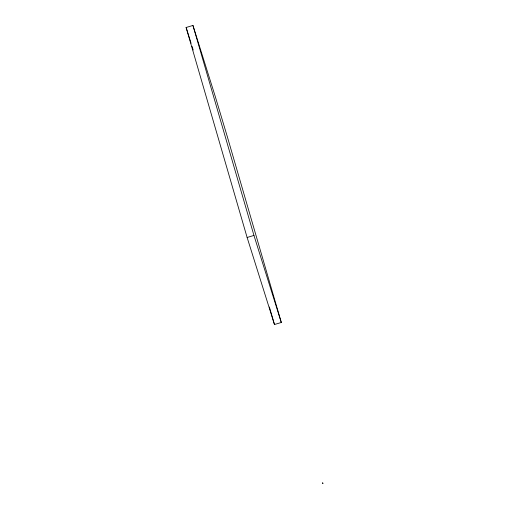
<?xml version="1.0" encoding="UTF-8"?>
<svg xmlns="http://www.w3.org/2000/svg" width="509" height="509" viewBox="0 0 509 509"><rect width="100%" height="100%" fill="white"/><g stroke="black" fill="none" stroke-linecap="round" stroke-linejoin="round"><path stroke-width="0.76" d="M186.116 27.486L192.943 25.45L215.129 96.067L227.332 136.724L281.299 322.483L274.472 324.519L247.119 237.474L186.116 27.486L191.072 43.265M247.119 237.474L253.953 235.438L281.299 322.483M192.014 46.268L193.197 50.022M192.943 25.45L253.953 235.438M269.382 307.01L274.472 324.519M322.884 483.55L322.655 482.742L322.878 483.512"/></g></svg>
